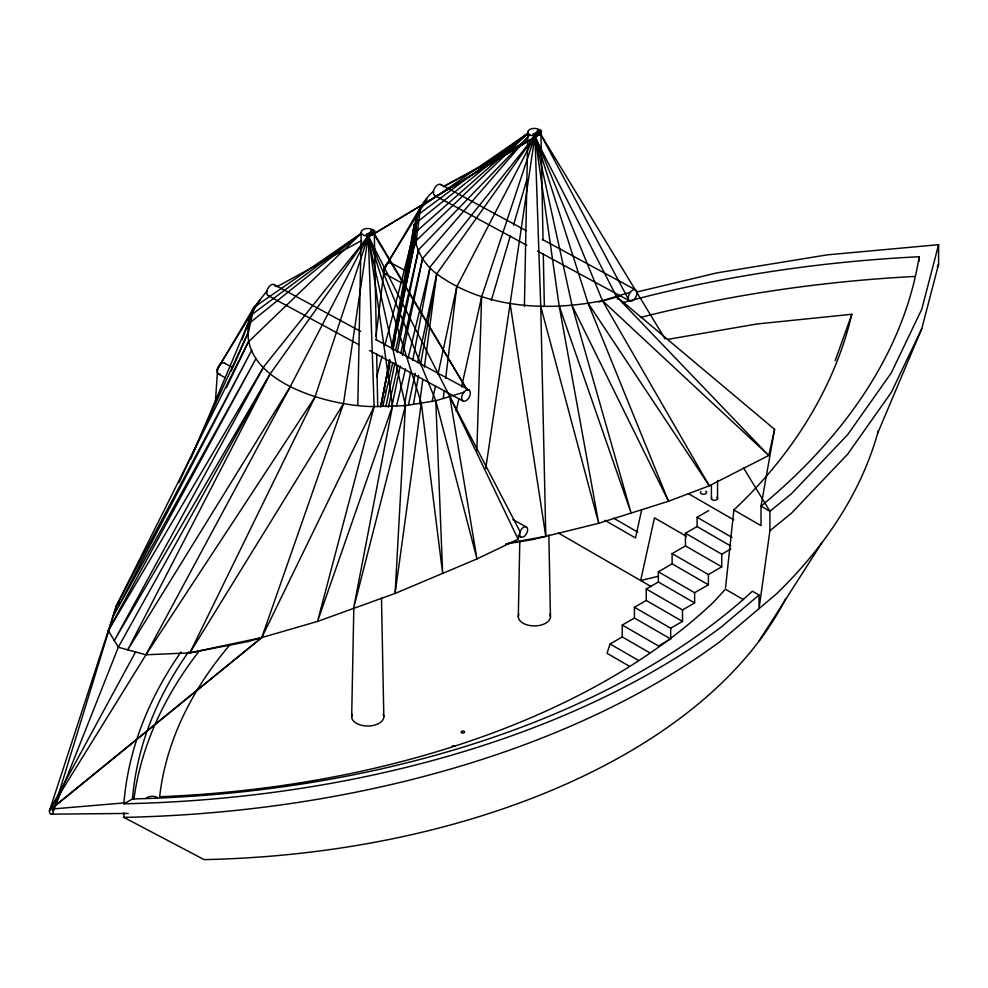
<?xml version="1.0" encoding="UTF-8"?>
<svg xmlns="http://www.w3.org/2000/svg" width="988" height="988" viewBox="0 0 988 988"><rect width="100%" height="100%" fill="white"/><g stroke="black" fill="none" stroke-linecap="round" stroke-linejoin="round"><path stroke-width="1.48" d="M351.679 716.732L353.803 608.731M357.804 405.068L361.2 232.266A6.546 3.779 0 0 1 367.746 228.487A6.546 3.779 0 0 1 374.291 232.266L376.416 340.267M518.305 616.636L519.799 541.029M524.406 306.502L527.839 132.157M476.846 450.849L481.625 296.956L534.94 135.974L539.003 134.825L540.683 133.158A2.174 1.247 0 0 0 537.954 131.947A2.174 1.247 0 0 0 536.632 133.788A2.174 1.247 0 0 0 540.041 134.047L540.918 132.157A6.546 3.779 0 0 0 533.52 128.415A6.546 3.779 0 0 0 528.061 133.133L414.577 233.032L392.113 348.048M361.2 232.266A6.546 3.779 0 0 0 367.746 236.033L405.426 405.611L395.101 593.43L317.531 621.427L248.013 641.558L189.881 652.87L145.94 654.797L118.313 647.251L108.31 630.616L116.436 605.656L248.297 341.996L361.423 233.242L253.904 307.367L217.261 369.71A6.274 3.656 -61.6 0 0 220.472 374.23M215.31 403.314L217.681 368.203L260.387 299.302M725.55 587.687L733.862 509.956C790.153 457.148 834.02 389.902 851.829 314.27L756.808 324.002L667.839 339.366M414.429 242.48L417.714 215.001L528.061 133.133L529.753 134.825A6.546 3.779 0 0 0 534.385 135.936L617.809 299.166M375.996 336.402L384.32 268.094L427.014 199.193M443.291 398.164L444.217 390.544M445.687 378.355L456.752 286.878L534.94 135.974L602.433 300.661L709.285 485.8L768.763 455.48L774.592 429.36L616.401 296.437L768.763 455.48L602.433 300.661C546.833 311.763 483.836 308.466 436.721 273.898C408.538 252.002 406.846 215.075 433.497 191.129M415.701 245.456L420.542 207.27L528.061 133.133L414.923 241.899L392.594 348.838M419.567 403.944L422.79 379.466M424.408 367.227L436.721 273.898L534.94 135.974L587.946 302.97L668.493 501.274L709.285 485.8L587.946 302.97M49.536 810.58L145.94 654.797L290.114 386.987L368.302 236.083L421.308 403.067L395.101 593.43L476.982 558.912L518.107 539.226L520.096 531.668L449.762 396.534L368.302 236.083L263.574 366.993L108.31 630.616L49.536 810.58A2.556 1.964 87.2 0 0 51.425 814.186A2.556 1.964 87.2 0 0 53.093 810.506A2.556 1.964 87.2 0 0 49.795 810.012L49.536 810.58L261.783 637.569L374.119 406.611L368.302 236.083L270.094 374.007L114.299 640.582L263.574 366.993M743.519 467.867L769.911 511.278L769.911 530.766L759.031 608.633L759.031 595.048L752.399 591.207A767.133 442.896 0 0 1 132.503 798.946L123.871 803.8A800.342 462.075 0 0 1 181.014 651.957M411.132 245.765L411.576 242.727M412.021 239.676L414.244 224.474L528.061 133.133M135.603 651.833L49.795 810.012L261.783 637.569L343.466 403.709L368.302 236.083L435.794 400.758L476.982 558.912L449.762 396.534L518.107 539.226M485.738 468.436L534.94 135.974L430.2 266.884L408.069 358.298M414.664 234.798L417.714 215.001M774.592 429.36L761.019 506.14L761.019 525.628L733.862 509.956M413.466 404.055L418.603 375.292M420.505 364.708L436.721 273.898L417.566 362.707M381.319 404.957L389.618 359.459M391.557 348.838L414.244 224.474M404.265 405.858L410.465 372.624M412.725 360.546L430.2 266.884M387.358 376.576L387.926 373.55M394.237 340.317L395.669 332.758M396.237 329.733L397.67 322.187M399.103 314.629L400.535 307.07M401.116 304.045L414.577 233.032M261.783 637.569L189.881 652.87L314.987 397.053L368.302 236.083L392.532 406.019L353.568 608.423L405.426 405.611L435.794 400.758L463.73 392.31M380.59 407.056L389.754 360.151M384.332 392.483L384.937 389.47M388.617 371.402L389.84 365.375M393.199 348.813L395.645 336.772M397.176 329.239L414.923 241.899M391.828 406.698L400.288 365.906M402.486 355.334L422.543 258.646L529.753 134.825L418.517 249.803L395.521 350.579M380.652 406.068L390.087 360.879M385.876 406.686L394.978 362.942M397.176 352.383L418.517 249.803M408.476 404.858L415.293 373.242M432.127 401.499L435.375 386.419M437.968 374.353L456.752 286.878M247.655 335.932L253.904 307.367L266.859 291.225M641.731 509.623L635.482 537.954L604.792 520.244M456.172 411.033L458.852 399.029M461.532 387.012L481.625 296.956M374.291 232.266L372.365 234.934L368.87 236.033M382.813 406.229L392.767 362.608M388.37 407.266L398.041 365.227M400.795 353.222L422.543 258.646M396.447 406.241L405.525 368.783M376.761 376.749L382.134 355.927M384.826 345.528L411.329 242.949M419.011 213.21L420.542 207.27L383.9 269.601A6.274 3.656 -61.6 0 0 387.098 274.121M637.174 291.917L717.165 272.836L827.08 254.879L938.6 244.691L921.767 309.232L891.287 372.908L847.63 434.72L791.487 493.691L769.911 511.278L761.019 506.14A896.672 517.687 0 0 0 919.136 256.732A873.565 504.349 0 0 0 622.662 302.674M877.591 433.423L921.767 328.72L938.6 264.167L938.6 244.691M405.426 405.611L374.119 406.611L317.531 621.427L392.532 406.019M491.308 300.401L510.426 235.527M513.464 225.202L526.925 179.495M247.531 326.892L251.076 315.11L361.423 233.242L247.618 324.583L190.758 459M247.642 328.016L253.904 307.367C222.238 376.687 323.941 406.241 374.119 406.611M108.31 630.616L255.917 358.755L112.595 617.463L251.891 349.913L116.436 605.656L53.29 811.37L118.313 647.251L270.094 374.007L127.748 649.832L290.114 386.987M649.474 652.636L622.267 636.927L610.053 643.978L607.064 653.327L629.084 666.035M835.181 360.694L851.829 314.27M242.171 339.699L251.076 315.11M231.266 371.105L247.951 333.141L178.976 482.663M937.34 266.945L938.6 264.167M226.363 387.765L248.297 341.996M921.767 328.72L891.287 392.397L847.63 454.196L791.487 513.167L769.911 530.766M220.979 362.88L217.261 369.71L217.681 368.203A6.274 3.656 -61.6 0 1 225.276 363.745M387.605 262.771L383.9 269.601L384.32 268.094A6.274 3.656 -61.6 0 1 391.199 262.969L404.747 270.304M189.881 652.87L343.466 403.709M758.809 641.397L821.868 542.783M145.94 654.797L314.987 397.053M116.436 605.656L119.338 602.062M759.031 595.048L721.079 627.207A792.932 457.802 0 0 1 123.871 803.8M540.041 134.047L373.76 233.884L467.052 389.84L374.069 233.242A2.174 1.247 0 0 0 371.315 232.057A2.174 1.247 0 0 0 369.994 233.884A2.174 1.247 0 0 0 373.415 234.144L540.387 133.788L665.146 338.97M622.267 636.927L622.267 625.058L634.432 618.031L634.432 607.274L646.238 600.457L646.238 588.984L658.354 581.994L658.354 571.78L672.124 563.827L672.124 553.613L685.474 545.907L685.474 533.248L697.083 526.555L697.083 517.28L708.779 510.537M685.474 533.248L721.746 554.194L730.774 548.982M672.124 553.613L708.396 574.559L721.746 566.84L721.746 554.194M658.354 571.78L694.626 592.726L708.396 584.773L708.396 574.559M646.238 588.984L682.51 609.929L694.626 602.939L694.626 592.726M634.432 607.274L670.704 628.22L682.51 621.403L682.51 609.929M670.704 628.22L670.704 638.977L658.539 646.004L622.267 625.058M528.271 140.395L443.489 186.67L527.975 140.629M276.85 286.779L361.645 240.504M598.876 302.007L620.884 295.807M602.433 300.661L630.369 292.201M658.453 576.251L640.656 580.524L654.476 517.86L686.265 536.225M508.289 543.104L545.796 536.336L540.757 306.502L534.94 135.974L572.052 305.502L631.11 513.056L559.171 305.91L534.94 135.974M505.523 544.067L532.73 539.559L598.691 523.282L668.493 501.274L572.052 305.502M51.092 809.086L125.661 802.812M536.076 135.801L534.385 135.936A2.174 1.247 0 0 1 533.063 134.096A2.174 1.247 0 0 1 536.472 133.837A2.174 1.247 0 0 1 536.027 135.813M51.598 814.174L128.255 813.42M123.871 812.865L123.871 817.397L204.158 859.622A630.097 363.782 0 0 0 785.658 598.753M218.484 374.044L225.252 377.7M518.12 535.57L520.837 537.027M440.796 184.497L526.061 230.624M542.301 239.405L635.667 289.929A6.274 3.656 -61.6 0 1 633.851 299.747A6.274 3.656 -61.6 0 1 628.368 296.548A6.274 3.656 -61.6 0 1 635.667 289.929M434.708 195.463L526.74 245.246M537.558 251.1L629.591 300.883M385.11 273.935L401.375 282.729M274.158 284.606L360.768 331.462M375.662 339.514L469.041 390.025A6.274 3.656 -61.6 0 1 467.213 399.844A6.274 3.656 -61.6 0 1 461.742 396.657A6.274 3.656 -61.6 0 1 469.041 390.025M268.081 295.573L358.743 344.614M369.574 350.481L462.952 400.992M224.56 363.078L231.328 366.758M512.883 519.614L526.431 526.962A5.755 3.359 -61.6 0 1 524.751 535.978A5.755 3.359 -61.6 0 1 519.713 533.051A5.755 3.359 -61.6 0 1 526.431 526.962M688.414 493.679L733.726 519.836M697.083 517.28L732.059 537.472M697.083 526.555L730.762 546.006M685.474 545.907L721.746 566.84M613.548 518.132L637.556 532.001M743.396 599.605L725.39 589.206L713.41 602.272A704.703 406.858 0 0 1 159.648 796.736A702.48 405.574 0 0 1 230.253 644.411M672.124 563.827L708.396 584.773M658.354 581.994L694.626 602.939M558.393 533.026L651.253 586.637M646.238 600.457L682.51 621.403M634.432 618.031L670.704 638.977M610.053 643.978L638.557 660.429M540.387 133.788L628.417 299.228M540.757 306.502L598.691 523.282L559.171 305.91M510.104 303.6L545.796 536.336M421.308 403.067L442.649 573.386L435.794 400.758M540.918 132.157L543.042 240.158M543.314 254.04L544.351 306.502M548.846 534.854L550.452 616.636M376.687 354.149L377.712 406.611M381.479 597.925L383.813 716.732M919.136 256.732L919.136 261.24M717.56 480.563L717.56 498.545M711.409 485.059L711.409 498.545M716.658 497.297A3.075 1.778 0 0 1 716.843 499.693A3.075 1.778 0 0 1 712.719 500.002A3.075 1.778 0 0 1 711.817 497.656M436.696 195.649A6.274 3.656 -61.6 0 1 434.226 188.869A6.274 3.656 -61.6 0 1 441.513 185.164M705.728 491.209A3.075 1.778 0 0 1 705.914 493.605A3.075 1.778 0 0 1 701.789 493.926A3.075 1.778 0 0 1 700.887 491.579M878.406 430.459A792.932 457.802 0 0 1 776.778 593.603L721.079 640.792A792.932 457.802 0 0 1 123.871 817.397M268.995 295.857A6.274 3.656 -61.6 0 1 268.378 287.545A6.274 3.656 -61.6 0 1 275.331 286.261M383.27 714.336A16.067 9.275 0 0 1 367.746 726.019A16.067 9.275 0 0 1 352.222 714.336M549.896 614.227A16.067 9.275 0 0 1 534.385 625.91A16.067 9.275 0 0 1 518.861 614.227M391.915 263.635A6.274 3.656 -61.6 0 1 392.372 264.636M146.162 798.304A7.126 4.113 0 0 1 157.364 797.452M371.92 235.132A2.174 1.247 0 0 1 368.697 234.267A2.174 1.247 0 0 1 371.216 232.81A2.174 1.247 0 0 1 372.711 234.675M538.559 135.023A2.174 1.247 0 0 1 535.335 134.158A2.174 1.247 0 0 1 537.843 132.713A2.174 1.247 0 0 1 539.349 134.566M640.298 317.519A873.565 504.349 0 0 1 914.678 276.455M133.936 799.131A771.949 445.674 0 0 1 199.341 650.845M132.503 798.946A771.949 445.674 0 0 1 188.498 651.907M452.035 746.434A1.692 0.976 0 0 1 454.875 746.002M369.438 235.91L367.746 236.033A2.174 1.247 0 0 1 366.425 234.205A2.174 1.247 0 0 1 369.833 233.946A2.174 1.247 0 0 1 369.389 235.91M538.299 132.355A2.174 1.247 0 0 0 541.56 131.268A2.174 1.247 0 0 0 538.299 130.181A2.174 1.247 0 0 0 538.299 132.355M369.413 235.391A2.174 1.247 0 0 0 372.661 234.304A2.174 1.247 0 0 0 369.413 233.217A2.174 1.247 0 0 0 369.413 235.391M371.673 232.464A2.174 1.247 0 0 0 374.921 231.377A2.174 1.247 0 0 0 371.673 230.29A2.174 1.247 0 0 0 371.673 232.464M536.039 135.282A2.174 1.247 0 0 0 539.3 134.195A2.174 1.247 0 0 0 536.039 133.121A2.174 1.247 0 0 0 536.039 135.282M462.026 732.837A1.692 0.976 0 0 0 464.57 731.985A1.692 0.976 0 0 0 462.026 731.145A1.692 0.976 0 0 0 462.026 732.837"/></g></svg>
